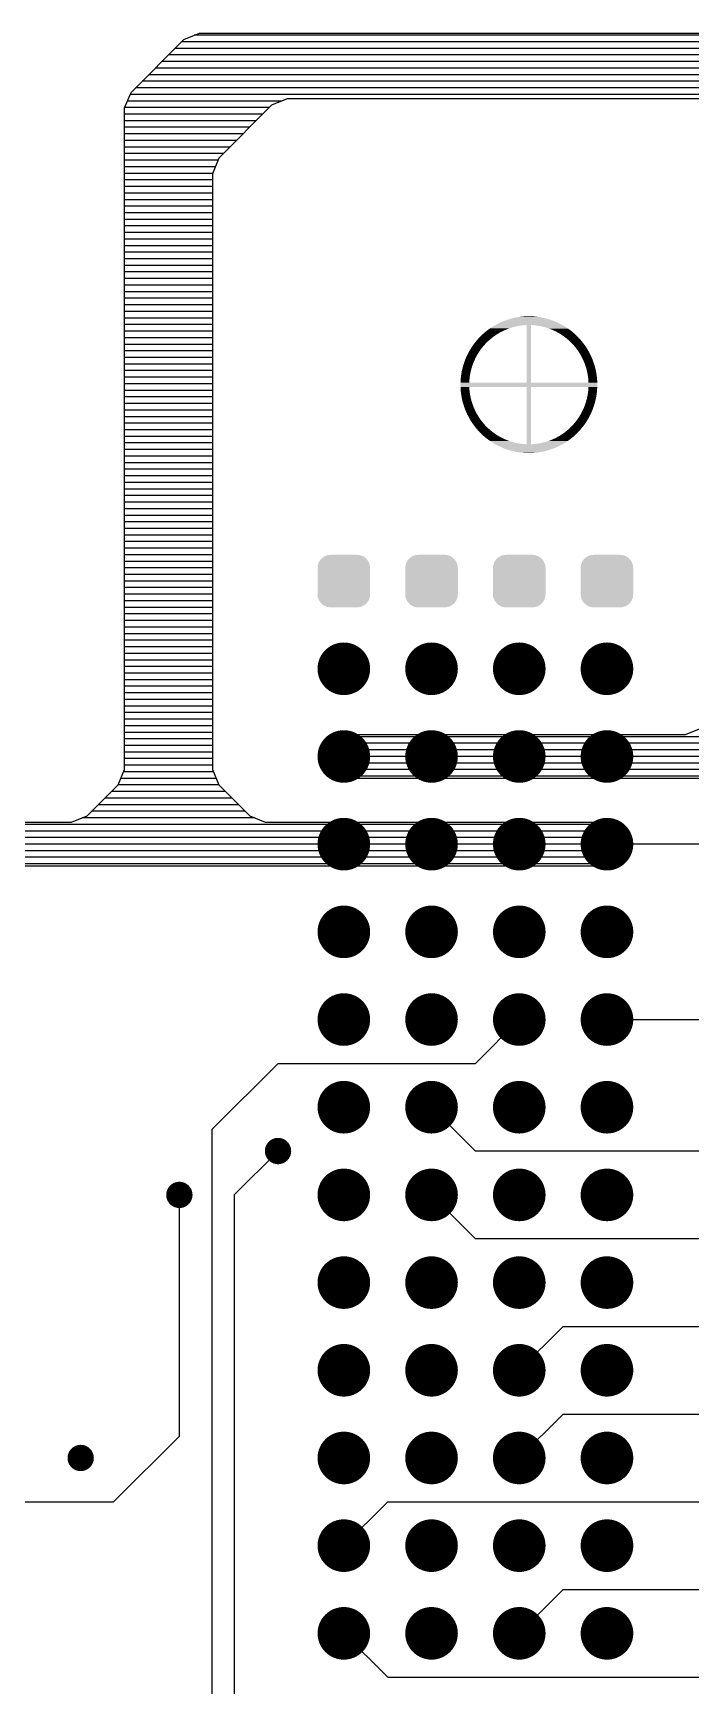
# Model space of a CAD drawing. Extents: x 295 to 953, y 10 to 290.
# Drawn here: x 701.18 to 720.23, y 167.87 to 215.75 of the extents above; entities that cross this region are included whole.
import ezdxf

# ---------------------------------------------------------------- set-up
doc = ezdxf.new("R2010")
doc.units = 0
doc.header["$LTSCALE"] = 5
doc.header["$MEASUREMENT"] = 0
doc.layers.get('0').update_dxf_attribs({"linetype": 'CONTINUOUS', "lineweight": 25})
doc.layers.add('DV-ABPB-A4_BOT', color=7, linetype='CONTINUOUS')

msp = doc.modelspace()

# ---------------------------------------------------------------- linework, layer by layer
at = {"color": 7}
for points, const_width in [([(710.557, 197.333, -1), (709.795, 197.333, -1)], 0.762), ([(713.097, 197.333, -1), (712.335, 197.333, -1)], 0.762), ([(715.637, 197.333, -1), (714.875, 197.333, -1)], 0.762), ([(718.177, 197.333, -1), (717.415, 197.333, -1)], 0.762), ([(710.557, 194.793, -1), (709.795, 194.793, -1)], 0.762), ([(713.097, 194.793, -1), (712.335, 194.793, -1)], 0.762), ([(715.637, 194.793, -1), (714.875, 194.793, -1)], 0.762), ([(718.177, 194.793, -1), (717.415, 194.793, -1)], 0.762), ([(710.557, 192.253, -1), (709.795, 192.253, -1)], 0.762), ([(713.097, 192.253, -1), (712.335, 192.253, -1)], 0.762), ([(715.637, 192.253, -1), (714.875, 192.253, -1)], 0.762), ([(718.177, 192.253, -1), (717.415, 192.253, -1)], 0.762), ([(710.557, 189.713, -1), (709.795, 189.713, -1)], 0.762), ([(713.097, 189.713, -1), (712.335, 189.713, -1)], 0.762), ([(715.637, 189.713, -1), (714.875, 189.713, -1)], 0.762), ([(718.177, 189.713, -1), (717.415, 189.713, -1)], 0.762), ([(710.557, 187.173, -1), (709.795, 187.173, -1)], 0.762), ([(713.097, 187.173, -1), (712.335, 187.173, -1)], 0.762), ([(715.637, 187.173, -1), (714.875, 187.173, -1)], 0.762), ([(718.177, 187.173, -1), (717.415, 187.173, -1)], 0.762), ([(710.557, 184.633, -1), (709.795, 184.633, -1)], 0.762), ([(713.097, 184.633, -1), (712.335, 184.633, -1)], 0.762), ([(715.637, 184.633, -1), (714.875, 184.633, -1)], 0.762), ([(718.177, 184.633, -1), (717.415, 184.633, -1)], 0.762), ([(708.461, 183.363, -1), (708.08, 183.363, -1)], 0.381), ([(705.604, 182.093, -1), (705.223, 182.093, -1)], 0.381), ([(710.557, 182.093, -1), (709.795, 182.093, -1)], 0.762), ([(713.097, 182.093, -1), (712.335, 182.093, -1)], 0.762), ([(715.637, 182.093, -1), (714.875, 182.093, -1)], 0.762), ([(718.177, 182.093, -1), (717.415, 182.093, -1)], 0.762), ([(710.557, 179.553, -1), (709.795, 179.553, -1)], 0.762), ([(713.097, 179.553, -1), (712.335, 179.553, -1)], 0.762), ([(715.637, 179.553, -1), (714.875, 179.553, -1)], 0.762), ([(718.177, 179.553, -1), (717.415, 179.553, -1)], 0.762), ([(710.557, 177.013, -1), (709.795, 177.013, -1)], 0.762), ([(713.097, 177.013, -1), (712.335, 177.013, -1)], 0.762), ([(715.637, 177.013, -1), (714.875, 177.013, -1)], 0.762), ([(718.177, 177.013, -1), (717.415, 177.013, -1)], 0.762), ([(702.746, 174.473, -1), (702.365, 174.473, -1)], 0.381), ([(710.557, 174.473, -1), (709.795, 174.473, -1)], 0.762), ([(713.097, 174.473, -1), (712.335, 174.473, -1)], 0.762), ([(715.637, 174.473, -1), (714.875, 174.473, -1)], 0.762), ([(718.177, 174.473, -1), (717.415, 174.473, -1)], 0.762), ([(710.557, 171.933, -1), (709.795, 171.933, -1)], 0.762), ([(713.097, 171.933, -1), (712.335, 171.933, -1)], 0.762), ([(715.637, 171.933, -1), (714.875, 171.933, -1)], 0.762), ([(718.177, 171.933, -1), (717.415, 171.933, -1)], 0.762), ([(710.557, 169.393, -1), (709.795, 169.393, -1)], 0.762), ([(713.097, 169.393, -1), (712.335, 169.393, -1)], 0.762), ([(715.637, 169.393, -1), (714.875, 169.393, -1)], 0.762), ([(718.177, 169.393, -1), (717.415, 169.393, -1)], 0.762)]:
    msp.add_lwpolyline(points, format="xyb", close=True, dxfattribs=dict(at, const_width=const_width))
for points in [[(716.504, 207.291), (716.453, 207.318), (714.566, 207.291), (714.617, 207.318)], [(716.453, 207.318), (716.448, 207.321), (714.617, 207.318), (714.622, 207.321)], [(716.448, 207.321), (716.396, 207.347), (714.622, 207.321), (714.673, 207.347)], [(716.396, 207.347), (716.391, 207.35), (714.673, 207.347), (714.679, 207.35)], [(716.391, 207.35), (716.339, 207.374), (714.679, 207.35), (714.731, 207.374)], [(716.339, 207.374), (716.333, 207.376), (714.731, 207.374), (714.737, 207.376)], [(716.333, 207.376), (716.28, 207.398), (714.737, 207.376), (714.789, 207.398)], [(716.28, 207.398), (716.275, 207.401), (714.789, 207.398), (714.795, 207.401)], [(716.275, 207.401), (716.221, 207.421), (714.795, 207.401), (714.849, 207.421)], [(716.221, 207.421), (716.216, 207.423), (714.849, 207.421), (714.855, 207.423)], [(716.216, 207.423), (716.161, 207.442), (714.855, 207.423), (714.908, 207.442)], [(716.161, 207.442), (716.156, 207.444), (714.908, 207.442), (714.914, 207.444)], [(716.156, 207.444), (716.101, 207.462), (714.914, 207.444), (714.969, 207.462)], [(716.101, 207.462), (716.095, 207.463), (714.969, 207.462), (714.975, 207.463)], [(716.095, 207.463), (716.04, 207.479), (714.975, 207.463), (715.03, 207.479)], [(716.04, 207.479), (716.034, 207.48), (715.03, 207.479), (715.036, 207.48)], [(716.034, 207.48), (715.978, 207.494), (715.036, 207.48), (715.092, 207.494)], [(715.978, 207.494), (715.973, 207.495), (715.092, 207.494), (715.098, 207.495)], [(715.973, 207.495), (715.916, 207.507), (715.098, 207.495), (715.154, 207.507)], [(715.916, 207.507), (715.91, 207.508), (715.154, 207.507), (715.16, 207.508)], [(715.91, 207.508), (715.853, 207.518), (715.16, 207.508), (715.216, 207.518)], [(715.853, 207.518), (715.848, 207.519), (715.216, 207.518), (715.223, 207.519)], [(715.848, 207.519), (715.791, 207.527), (715.223, 207.519), (715.279, 207.527)], [(715.791, 207.527), (715.785, 207.528), (715.279, 207.527), (715.286, 207.528)], [(715.785, 207.528), (715.727, 207.535), (715.286, 207.528), (715.342, 207.535)], [(715.727, 207.535), (715.722, 207.535), (715.342, 207.535), (715.349, 207.535)], [(715.722, 207.535), (715.664, 207.54), (715.349, 207.535), (715.405, 207.54)], [(715.664, 207.54), (715.659, 207.54), (715.405, 207.54), (715.413, 207.54)], [(715.659, 207.54), (715.6, 207.543), (715.413, 207.54), (715.469, 207.543)], [(715.6, 207.543), (715.595, 207.543), (715.469, 207.543), (715.48, 207.543)], [(715.595, 207.543), (715.532, 207.544), (715.48, 207.543), (715.532, 207.544)], [(714.364, 206.832), (714.379, 206.846), (714.014, 206.832), (714.026, 206.846)], [(714.379, 206.846), (714.408, 206.872), (714.026, 206.846), (714.048, 206.872)], [(714.408, 206.872), (714.435, 206.894), (714.048, 206.872), (714.067, 206.894)], [(714.435, 206.894), (714.454, 206.91), (714.067, 206.894), (714.082, 206.91)], [(714.454, 206.91), (714.493, 206.94), (714.082, 206.91), (714.111, 206.94)], [(714.493, 206.94), (714.5, 206.946), (714.111, 206.94), (714.117, 206.946)], [(714.5, 206.946), (714.549, 206.981), (714.117, 206.946), (714.151, 206.981)], [(714.549, 206.981), (714.555, 206.985), (714.151, 206.981), (714.156, 206.985)], [(714.555, 206.985), (714.598, 207.014), (714.156, 206.985), (714.186, 207.014)], [(714.598, 207.014), (714.622, 207.028), (714.186, 207.014), (714.202, 207.028)], [(714.622, 207.028), (714.648, 207.045), (714.202, 207.028), (714.221, 207.045)], [(714.648, 207.045), (714.692, 207.07), (714.221, 207.045), (714.249, 207.07)], [(714.692, 207.07), (714.699, 207.074), (714.249, 207.07), (714.254, 207.074)], [(714.699, 207.074), (714.752, 207.102), (714.254, 207.074), (714.288, 207.102)], [(714.752, 207.102), (714.769, 207.111), (714.288, 207.102), (714.298, 207.111)], [(714.769, 207.111), (714.805, 207.128), (714.298, 207.111), (714.321, 207.128)], [(714.805, 207.128), (714.853, 207.15), (714.321, 207.128), (714.349, 207.15)], [(714.853, 207.15), (714.859, 207.152), (714.349, 207.15), (714.352, 207.152)], [(714.859, 207.152), (714.914, 207.175), (714.352, 207.152), (714.383, 207.175)], [(714.914, 207.175), (714.947, 207.187), (714.383, 207.175), (714.4, 207.187)], [(714.947, 207.187), (714.97, 207.195), (714.4, 207.187), (714.412, 207.195)], [(714.97, 207.195), (715.026, 207.213), (714.412, 207.195), (714.439, 207.213)], [(715.026, 207.213), (715.057, 207.222), (714.439, 207.213), (714.453, 207.222)], [(715.057, 207.222), (715.083, 207.23), (714.453, 207.222), (714.465, 207.23)], [(715.083, 207.23), (715.14, 207.244), (714.465, 207.23), (714.488, 207.244)], [(715.14, 207.244), (715.194, 207.256), (714.488, 207.244), (714.506, 207.256)], [(715.194, 207.256), (715.198, 207.257), (714.506, 207.256), (714.508, 207.257)], [(715.198, 207.257), (715.256, 207.267), (714.508, 207.257), (714.526, 207.267)], [(715.256, 207.267), (715.315, 207.276), (714.526, 207.267), (714.54, 207.276)], [(715.315, 207.276), (715.374, 207.283), (714.54, 207.276), (714.552, 207.283)], [(715.374, 207.283), (715.433, 207.287), (714.552, 207.283), (714.559, 207.287)], [(715.433, 207.287), (715.455, 207.288), (714.559, 207.287), (714.561, 207.288)], [(715.455, 207.288), (715.472, 207.289), (714.561, 207.288), (714.562, 207.289)], [(716.508, 207.289), (716.504, 207.291), (714.562, 207.289), (714.566, 207.291)], [(715.599, 205.626), (715.599, 207.289), (715.472, 205.626), (715.472, 207.289)], [(716.513, 207.286), (716.508, 207.289), (715.658, 207.286), (715.599, 207.289)], [(716.522, 207.281), (716.513, 207.286), (715.717, 207.281), (715.658, 207.286)], [(716.534, 207.273), (716.522, 207.281), (715.775, 207.273), (715.717, 207.281)], [(716.55, 207.264), (716.534, 207.273), (715.834, 207.264), (715.775, 207.273)], [(716.559, 207.259), (716.55, 207.264), (715.859, 207.259), (715.834, 207.264)], [(716.569, 207.253), (716.559, 207.259), (715.892, 207.253), (715.859, 207.259)], [(716.59, 207.24), (716.569, 207.253), (715.95, 207.24), (715.892, 207.253)], [(716.612, 207.226), (716.59, 207.24), (716.002, 207.226), (715.95, 207.24)], [(716.614, 207.224), (716.612, 207.226), (716.007, 207.224), (716.002, 207.226)], [(716.64, 207.207), (716.614, 207.224), (716.064, 207.207), (716.007, 207.224)], [(716.665, 207.19), (716.64, 207.207), (716.114, 207.19), (716.064, 207.207)], [(716.668, 207.188), (716.665, 207.19), (716.12, 207.188), (716.114, 207.19)], [(716.697, 207.167), (716.668, 207.188), (716.175, 207.167), (716.12, 207.188)], [(716.717, 207.153), (716.697, 207.167), (716.208, 207.153), (716.175, 207.167)], [(716.728, 207.144), (716.717, 207.153), (716.23, 207.144), (716.208, 207.153)], [(716.761, 207.119), (716.728, 207.144), (716.284, 207.119), (716.23, 207.144)], [(716.767, 207.115), (716.761, 207.119), (716.293, 207.115), (716.284, 207.119)], [(716.793, 207.093), (716.767, 207.115), (716.337, 207.093), (716.293, 207.115)], [(716.816, 207.074), (716.793, 207.093), (716.371, 207.074), (716.337, 207.093)], [(716.827, 207.064), (716.816, 207.074), (716.389, 207.064), (716.371, 207.074)], [(716.862, 207.034), (716.827, 207.064), (716.44, 207.034), (716.389, 207.064)], [(716.864, 207.033), (716.862, 207.034), (716.442, 207.033), (716.44, 207.034)], [(716.896, 207.002), (716.864, 207.033), (716.49, 207.002), (716.442, 207.033)], [(716.91, 206.989), (716.896, 207.002), (716.509, 206.989), (716.49, 207.002)], [(716.931, 206.969), (716.91, 206.989), (716.538, 206.969), (716.509, 206.989)], [(716.955, 206.944), (716.931, 206.969), (716.571, 206.944), (716.538, 206.969)], [(716.965, 206.934), (716.955, 206.944), (716.586, 206.934), (716.571, 206.944)], [(716.999, 206.898), (716.965, 206.934), (716.63, 206.898), (716.586, 206.934)], [(717, 206.897), (716.999, 206.898), (716.632, 206.897), (716.63, 206.898)], [(717.034, 206.858), (717, 206.897), (716.678, 206.858), (716.632, 206.897)], [(717.041, 206.851), (717.034, 206.858), (716.686, 206.851), (716.678, 206.858)], [(717.067, 206.818), (717.041, 206.851), (716.721, 206.818), (716.686, 206.851)], [(713.979, 206.312), (714.005, 206.364), (713.701, 206.312), (713.723, 206.364)], [(714.005, 206.365), (714.034, 206.417), (713.723, 206.365), (713.747, 206.417)], [(714.005, 206.364), (714.005, 206.365), (713.723, 206.364), (713.723, 206.365)], [(714.034, 206.417), (714.037, 206.422), (713.747, 206.417), (713.75, 206.422)], [(714.037, 206.422), (714.064, 206.468), (713.75, 206.422), (713.773, 206.468)], [(714.064, 206.468), (714.071, 206.478), (713.773, 206.468), (713.778, 206.478)], [(714.071, 206.478), (714.096, 206.517), (713.778, 206.478), (713.799, 206.517)], [(714.096, 206.517), (714.107, 206.534), (713.799, 206.517), (713.808, 206.534)], [(714.107, 206.534), (714.129, 206.566), (713.808, 206.534), (713.827, 206.566)], [(714.129, 206.566), (714.146, 206.589), (713.827, 206.566), (713.84, 206.589)], [(714.146, 206.589), (714.164, 206.614), (713.84, 206.589), (713.856, 206.614)], [(714.164, 206.614), (714.187, 206.643), (713.856, 206.614), (713.874, 206.643)], [(714.187, 206.643), (714.201, 206.66), (713.874, 206.643), (713.886, 206.66)], [(714.201, 206.66), (714.231, 206.695), (713.886, 206.66), (713.909, 206.695)], [(714.231, 206.695), (714.24, 206.705), (713.909, 206.695), (713.917, 206.705)], [(714.24, 206.705), (714.278, 206.747), (713.917, 206.705), (713.947, 206.747)], [(714.278, 206.747), (714.28, 206.749), (713.947, 206.747), (713.948, 206.749)], [(714.28, 206.749), (714.321, 206.791), (713.948, 206.749), (713.981, 206.791)], [(714.321, 206.791), (714.327, 206.797), (713.981, 206.791), (713.985, 206.797)], [(714.327, 206.797), (714.364, 206.832), (713.985, 206.797), (714.014, 206.832)], [(717.081, 206.802), (717.067, 206.818), (716.738, 206.802), (716.721, 206.818)], [(717.1, 206.777), (717.081, 206.802), (716.764, 206.777), (716.738, 206.802)], [(717.12, 206.752), (717.1, 206.777), (716.788, 206.752), (716.764, 206.777)], [(717.133, 206.734), (717.12, 206.752), (716.805, 206.734), (716.788, 206.752)], [(717.157, 206.7), (717.133, 206.734), (716.835, 206.7), (716.805, 206.734)], [(717.164, 206.69), (717.157, 206.7), (716.844, 206.69), (716.835, 206.7)], [(717.193, 206.648), (717.164, 206.69), (716.879, 206.648), (716.844, 206.69)], [(717.195, 206.644), (717.193, 206.648), (716.882, 206.644), (716.879, 206.648)], [(717.225, 206.597), (717.195, 206.644), (716.918, 206.597), (716.882, 206.644)], [(717.227, 206.594), (717.225, 206.597), (716.92, 206.594), (716.918, 206.597)], [(717.253, 206.549), (717.227, 206.594), (716.953, 206.549), (716.92, 206.594)], [(717.259, 206.54), (717.253, 206.549), (716.959, 206.54), (716.953, 206.549)], [(717.28, 206.5), (717.259, 206.54), (716.986, 206.5), (716.959, 206.54)], [(717.289, 206.484), (717.28, 206.5), (716.996, 206.484), (716.986, 206.5)], [(717.306, 206.45), (717.289, 206.484), (717.017, 206.45), (716.996, 206.484)], [(717.318, 206.427), (717.306, 206.45), (717.03, 206.427), (717.017, 206.45)], [(717.331, 206.399), (717.318, 206.427), (717.047, 206.399), (717.03, 206.427)], [(717.345, 206.37), (717.331, 206.399), (717.062, 206.37), (717.047, 206.399)], [(717.355, 206.346), (717.345, 206.37), (717.074, 206.346), (717.062, 206.37)], [(713.837, 205.879), (713.845, 205.92), (713.579, 205.879), (713.587, 205.92)], [(713.845, 205.92), (713.85, 205.941), (713.587, 205.92), (713.59, 205.941)], [(713.85, 205.941), (713.858, 205.978), (713.59, 205.941), (713.598, 205.978)], [(713.858, 205.978), (713.865, 206.003), (713.598, 205.978), (713.603, 206.003)], [(713.865, 206.003), (713.874, 206.035), (713.603, 206.003), (713.611, 206.035)], [(713.874, 206.035), (713.883, 206.065), (713.611, 206.035), (713.619, 206.065)], [(713.883, 206.065), (713.891, 206.092), (713.619, 206.065), (713.626, 206.092)], [(713.891, 206.092), (713.902, 206.126), (713.626, 206.092), (713.636, 206.126)], [(713.902, 206.126), (713.91, 206.148), (713.636, 206.126), (713.642, 206.148)], [(713.91, 206.148), (713.925, 206.187), (713.642, 206.148), (713.655, 206.187)], [(713.925, 206.187), (713.931, 206.203), (713.655, 206.187), (713.66, 206.203)], [(713.931, 206.203), (713.949, 206.247), (713.66, 206.203), (713.676, 206.247)], [(713.949, 206.247), (713.954, 206.258), (713.676, 206.247), (713.68, 206.258)], [(713.954, 206.258), (713.976, 206.306), (713.68, 206.258), (713.698, 206.306)], [(713.976, 206.306), (713.979, 206.312), (713.698, 206.306), (713.701, 206.312)], [(717.369, 206.311), (717.355, 206.346), (717.091, 206.311), (717.074, 206.346)], [(717.377, 206.293), (717.369, 206.311), (717.1, 206.293), (717.091, 206.311)], [(717.392, 206.252), (717.377, 206.293), (717.119, 206.252), (717.1, 206.293)], [(717.397, 206.239), (717.392, 206.252), (717.124, 206.239), (717.119, 206.252)], [(717.414, 206.192), (717.397, 206.239), (717.143, 206.192), (717.124, 206.239)], [(717.416, 206.184), (717.414, 206.192), (717.147, 206.184), (717.143, 206.192)], [(717.433, 206.132), (717.416, 206.184), (717.166, 206.132), (717.147, 206.184)], [(717.434, 206.128), (717.433, 206.132), (717.167, 206.128), (717.166, 206.132)], [(717.45, 206.072), (717.434, 206.128), (717.185, 206.072), (717.167, 206.128)], [(717.45, 206.071), (717.45, 206.072), (717.186, 206.071), (717.185, 206.072)], [(717.464, 206.015), (717.45, 206.071), (717.202, 206.015), (717.186, 206.071)], [(717.465, 206.009), (717.464, 206.015), (717.203, 206.009), (717.202, 206.015)], [(717.476, 205.958), (717.465, 206.009), (717.217, 205.958), (717.203, 206.009)], [(717.479, 205.947), (717.476, 205.958), (717.219, 205.947), (717.217, 205.958)], [(717.487, 205.9), (717.479, 205.947), (717.229, 205.9), (717.219, 205.947)], [(717.49, 205.885), (717.487, 205.9), (717.232, 205.885), (717.229, 205.9)], [(717.496, 205.842), (717.49, 205.885), (717.24, 205.842), (717.232, 205.885)], [(717.516, 205.563), (717.515, 205.626), (713.554, 205.563), (713.555, 205.626)], [(717.515, 205.499), (717.516, 205.563), (713.555, 205.499), (713.554, 205.563)], [(713.809, 205.626), (713.812, 205.686), (713.555, 205.626), (713.558, 205.686)], [(713.809, 205.493), (713.809, 205.499), (713.555, 205.493), (713.555, 205.499)], [(713.811, 205.461), (713.809, 205.493), (713.557, 205.461), (713.555, 205.493)], [(713.813, 205.43), (713.811, 205.461), (713.558, 205.43), (713.557, 205.461)], [(713.813, 205.69), (713.817, 205.745), (713.558, 205.69), (713.562, 205.745)], [(713.812, 205.686), (713.813, 205.69), (713.558, 205.686), (713.558, 205.69)], [(713.815, 205.402), (713.813, 205.43), (713.561, 205.402), (713.558, 205.43)], [(713.819, 205.367), (713.815, 205.402), (713.564, 205.367), (713.561, 205.402)], [(713.817, 205.745), (713.818, 205.753), (713.562, 205.745), (713.563, 205.753)], [(713.818, 205.753), (713.825, 205.803), (713.563, 205.753), (713.569, 205.803)], [(713.825, 205.803), (713.827, 205.816), (713.569, 205.803), (713.57, 205.816)], [(713.827, 205.816), (713.834, 205.862), (713.57, 205.816), (713.577, 205.862)], [(713.834, 205.862), (713.837, 205.879), (713.577, 205.862), (713.579, 205.879)], [(715.599, 203.837), (715.599, 205.499), (715.472, 203.837), (715.472, 205.499)], [(717.499, 205.822), (717.496, 205.842), (717.242, 205.822), (717.24, 205.842)], [(717.504, 205.783), (717.499, 205.822), (717.248, 205.783), (717.242, 205.822)], [(717.507, 205.759), (717.504, 205.783), (717.251, 205.759), (717.248, 205.783)], [(717.509, 205.724), (717.507, 205.759), (717.255, 205.724), (717.251, 205.759)], [(717.508, 205.381), (717.512, 205.436), (717.253, 205.381), (717.258, 205.436)], [(717.512, 205.696), (717.509, 205.724), (717.257, 205.696), (717.255, 205.724)], [(717.513, 205.665), (717.512, 205.696), (717.259, 205.665), (717.257, 205.696)], [(717.512, 205.44), (717.515, 205.499), (717.258, 205.44), (717.261, 205.499)], [(717.512, 205.436), (717.512, 205.44), (717.258, 205.436), (717.258, 205.44)], [(717.515, 205.632), (717.513, 205.665), (717.261, 205.632), (717.259, 205.665)], [(717.515, 205.626), (717.515, 205.632), (717.261, 205.626), (717.261, 205.632)], [(713.822, 205.343), (713.819, 205.367), (713.566, 205.343), (713.564, 205.367)], [(713.828, 205.304), (713.822, 205.343), (713.571, 205.304), (713.566, 205.343)], [(713.83, 205.284), (713.828, 205.304), (713.574, 205.284), (713.571, 205.304)], [(713.838, 205.241), (713.83, 205.284), (713.58, 205.241), (713.574, 205.284)], [(713.841, 205.226), (713.838, 205.241), (713.583, 205.226), (713.58, 205.241)], [(713.851, 205.179), (713.841, 205.226), (713.591, 205.179), (713.583, 205.226)], [(713.854, 205.168), (713.851, 205.179), (713.594, 205.168), (713.591, 205.179)], [(713.867, 205.117), (713.854, 205.168), (713.605, 205.117), (713.594, 205.168)], [(713.868, 205.111), (713.867, 205.117), (713.606, 205.111), (713.605, 205.117)], [(713.884, 205.055), (713.868, 205.111), (713.62, 205.055), (713.606, 205.111)], [(713.885, 205.054), (713.884, 205.055), (713.62, 205.054), (713.62, 205.055)], [(713.903, 204.997), (713.885, 205.054), (713.636, 204.997), (713.62, 205.054)], [(713.904, 204.994), (713.903, 204.997), (713.637, 204.994), (713.636, 204.997)], [(713.923, 204.942), (713.904, 204.994), (713.654, 204.942), (713.637, 204.994)], [(713.927, 204.933), (713.923, 204.942), (713.656, 204.933), (713.654, 204.942)], [(713.946, 204.887), (713.927, 204.933), (713.673, 204.887), (713.656, 204.933)], [(717.395, 204.879), (717.41, 204.923), (717.121, 204.879), (717.139, 204.923)], [(717.41, 204.923), (717.415, 204.939), (717.139, 204.923), (717.145, 204.939)], [(717.415, 204.939), (717.428, 204.978), (717.145, 204.939), (717.16, 204.978)], [(717.428, 204.978), (717.435, 205), (717.16, 204.978), (717.168, 205)], [(717.435, 205), (717.444, 205.034), (717.168, 205), (717.179, 205.034)], [(717.444, 205.034), (717.452, 205.061), (717.179, 205.034), (717.187, 205.061)], [(717.452, 205.061), (717.459, 205.091), (717.187, 205.061), (717.196, 205.091)], [(717.459, 205.091), (717.467, 205.122), (717.196, 205.091), (717.205, 205.122)], [(717.467, 205.122), (717.472, 205.148), (717.205, 205.122), (717.212, 205.148)], [(717.472, 205.148), (717.48, 205.185), (717.212, 205.148), (717.22, 205.185)], [(717.48, 205.185), (717.484, 205.206), (717.22, 205.185), (717.225, 205.206)], [(717.484, 205.206), (717.491, 205.247), (717.225, 205.206), (717.233, 205.247)], [(717.491, 205.247), (717.493, 205.264), (717.233, 205.247), (717.236, 205.264)], [(717.493, 205.264), (717.5, 205.31), (717.236, 205.264), (717.243, 205.31)], [(717.5, 205.31), (717.501, 205.322), (717.243, 205.31), (717.245, 205.322)], [(717.501, 205.322), (717.507, 205.373), (717.245, 205.322), (717.252, 205.373)], [(717.507, 205.373), (717.508, 205.381), (717.252, 205.373), (717.253, 205.381)], [(713.952, 204.874), (713.946, 204.887), (713.678, 204.874), (713.673, 204.887)], [(713.97, 204.833), (713.952, 204.874), (713.693, 204.833), (713.678, 204.874)], [(713.979, 204.815), (713.97, 204.833), (713.701, 204.815), (713.693, 204.833)], [(713.996, 204.78), (713.979, 204.815), (713.716, 204.78), (713.701, 204.815)], [(714.008, 204.756), (713.996, 204.78), (713.726, 204.756), (713.716, 204.78)], [(714.023, 204.727), (714.008, 204.756), (713.739, 204.727), (713.726, 204.756)], [(714.04, 204.699), (714.023, 204.727), (713.752, 204.699), (713.739, 204.727)], [(714.053, 204.676), (714.04, 204.699), (713.764, 204.676), (713.752, 204.699)], [(714.074, 204.642), (714.053, 204.676), (713.781, 204.642), (713.764, 204.676)], [(714.084, 204.626), (714.074, 204.642), (713.79, 204.626), (713.781, 204.642)], [(714.111, 204.586), (714.084, 204.626), (713.811, 204.586), (713.79, 204.626)], [(714.117, 204.576), (714.111, 204.586), (713.817, 204.576), (713.811, 204.586)], [(714.15, 204.532), (714.117, 204.576), (713.843, 204.532), (713.817, 204.576)], [(714.152, 204.528), (714.15, 204.532), (713.845, 204.528), (713.843, 204.532)], [(714.188, 204.482), (714.152, 204.528), (713.875, 204.482), (713.845, 204.528)], [(714.191, 204.478), (714.188, 204.482), (713.877, 204.478), (713.875, 204.482)], [(714.226, 204.436), (714.191, 204.478), (713.906, 204.436), (713.877, 204.478)], [(717.161, 204.43), (717.184, 204.466), (716.839, 204.43), (716.869, 204.466)], [(717.184, 204.466), (717.196, 204.483), (716.869, 204.466), (716.883, 204.483)], [(717.196, 204.483), (717.214, 204.512), (716.883, 204.483), (716.906, 204.512)], [(717.214, 204.512), (717.23, 204.537), (716.906, 204.512), (716.924, 204.537)], [(717.23, 204.537), (717.243, 204.56), (716.924, 204.537), (716.941, 204.56)], [(717.243, 204.56), (717.262, 204.592), (716.941, 204.56), (716.963, 204.592)], [(717.262, 204.592), (717.271, 204.608), (716.963, 204.592), (716.974, 204.608)], [(717.271, 204.608), (717.292, 204.647), (716.974, 204.608), (716.999, 204.647)], [(717.292, 204.647), (717.297, 204.658), (716.999, 204.647), (717.006, 204.658)], [(717.297, 204.658), (717.32, 204.704), (717.006, 204.658), (717.033, 204.704)], [(717.32, 204.704), (717.323, 204.709), (717.033, 204.704), (717.037, 204.709)], [(717.323, 204.709), (717.347, 204.761), (717.037, 204.709), (717.065, 204.761)], [(717.347, 204.762), (717.369, 204.814), (717.065, 204.762), (717.092, 204.814)], [(717.347, 204.761), (717.347, 204.762), (717.065, 204.761), (717.065, 204.762)], [(717.369, 204.814), (717.372, 204.82), (717.092, 204.814), (717.094, 204.82)], [(717.372, 204.82), (717.39, 204.868), (717.094, 204.82), (717.116, 204.868)], [(717.39, 204.868), (717.395, 204.879), (717.116, 204.868), (717.121, 204.879)], [(714.236, 204.425), (714.226, 204.436), (713.913, 204.425), (713.906, 204.436)], [(714.266, 204.392), (714.236, 204.425), (713.937, 204.392), (713.913, 204.425)], [(714.282, 204.374), (714.266, 204.392), (713.95, 204.374), (713.937, 204.392)], [(714.306, 204.349), (714.282, 204.374), (713.97, 204.349), (713.95, 204.374)], [(714.332, 204.324), (714.306, 204.349), (713.989, 204.324), (713.97, 204.349)], [(714.349, 204.307), (714.332, 204.324), (714.003, 204.307), (713.989, 204.324)], [(714.384, 204.275), (714.349, 204.307), (714.029, 204.275), (714.003, 204.307)], [(714.393, 204.268), (714.384, 204.275), (714.036, 204.268), (714.029, 204.275)], [(714.438, 204.229), (714.393, 204.268), (714.07, 204.229), (714.036, 204.268)], [(714.44, 204.228), (714.438, 204.229), (714.072, 204.228), (714.07, 204.229)], [(714.484, 204.192), (714.44, 204.228), (714.105, 204.192), (714.072, 204.228)], [(714.499, 204.181), (714.484, 204.192), (714.115, 204.181), (714.105, 204.192)], [(714.532, 204.157), (714.499, 204.181), (714.139, 204.157), (714.115, 204.181)], [(714.561, 204.137), (714.532, 204.157), (714.16, 204.137), (714.139, 204.157)], [(714.58, 204.123), (714.561, 204.137), (714.174, 204.123), (714.16, 204.137)], [(714.628, 204.093), (714.58, 204.123), (714.206, 204.093), (714.174, 204.123)], [(714.63, 204.092), (714.628, 204.093), (714.208, 204.092), (714.206, 204.093)], [(714.681, 204.061), (714.63, 204.092), (714.243, 204.061), (714.208, 204.092)], [(714.7, 204.051), (714.681, 204.061), (714.254, 204.051), (714.243, 204.061)], [(714.733, 204.033), (714.7, 204.051), (714.277, 204.033), (714.254, 204.051)], [(714.777, 204.011), (714.733, 204.033), (714.303, 204.011), (714.277, 204.033)], [(714.786, 204.006), (714.777, 204.011), (714.309, 204.006), (714.303, 204.011)], [(714.84, 203.982), (714.786, 204.006), (714.342, 203.982), (714.309, 204.006)], [(714.862, 203.973), (714.84, 203.982), (714.353, 203.973), (714.342, 203.982)], [(714.895, 203.959), (714.862, 203.973), (714.373, 203.959), (714.353, 203.973)], [(716.687, 203.951), (716.718, 203.973), (716.156, 203.951), (716.211, 203.973)], [(716.718, 203.973), (716.721, 203.976), (716.211, 203.973), (716.217, 203.976)], [(716.721, 203.976), (716.749, 203.998), (716.217, 203.976), (716.265, 203.998)], [(716.749, 203.998), (716.772, 204.015), (716.265, 203.998), (716.301, 204.015)], [(716.772, 204.015), (716.782, 204.024), (716.301, 204.015), (716.318, 204.024)], [(716.782, 204.024), (716.816, 204.051), (716.318, 204.024), (716.371, 204.051)], [(716.816, 204.051), (716.821, 204.055), (716.371, 204.051), (716.378, 204.055)], [(716.821, 204.055), (716.849, 204.081), (716.378, 204.055), (716.422, 204.081)], [(716.849, 204.081), (716.868, 204.097), (716.422, 204.081), (716.449, 204.097)], [(716.868, 204.097), (716.884, 204.112), (716.449, 204.097), (716.472, 204.112)], [(716.884, 204.112), (716.914, 204.141), (716.472, 204.112), (716.515, 204.141)], [(716.914, 204.141), (716.919, 204.145), (716.515, 204.141), (716.522, 204.145)], [(716.919, 204.145), (716.953, 204.18), (716.522, 204.145), (716.57, 204.18)], [(716.953, 204.18), (716.959, 204.186), (716.57, 204.18), (716.577, 204.186)], [(716.959, 204.186), (716.988, 204.216), (716.577, 204.186), (716.616, 204.216)], [(716.988, 204.216), (717.003, 204.232), (716.616, 204.216), (716.636, 204.232)], [(717.003, 204.232), (717.022, 204.254), (716.636, 204.232), (716.662, 204.254)], [(717.022, 204.254), (717.044, 204.28), (716.662, 204.254), (716.691, 204.28)], [(717.044, 204.28), (717.056, 204.293), (716.691, 204.28), (716.706, 204.293)], [(717.056, 204.293), (717.085, 204.329), (716.706, 204.293), (716.743, 204.329)], [(717.085, 204.329), (717.089, 204.334), (716.743, 204.329), (716.749, 204.334)], [(717.089, 204.334), (717.122, 204.377), (716.749, 204.334), (716.79, 204.377)], [(717.122, 204.377), (717.124, 204.379), (716.79, 204.377), (716.792, 204.379)], [(717.124, 204.379), (717.153, 204.42), (716.792, 204.379), (716.83, 204.42)], [(717.153, 204.42), (717.161, 204.43), (716.83, 204.42), (716.839, 204.43)], [(714.95, 203.938), (714.895, 203.959), (714.402, 203.938), (714.373, 203.959)], [(714.957, 203.936), (714.95, 203.938), (714.405, 203.936), (714.402, 203.938)], [(715.006, 203.919), (714.957, 203.936), (714.43, 203.919), (714.405, 203.936)], [(715.063, 203.901), (715.006, 203.919), (714.456, 203.901), (714.43, 203.919)], [(715.068, 203.9), (715.063, 203.901), (714.458, 203.9), (714.456, 203.901)], [(715.12, 203.886), (715.068, 203.9), (714.48, 203.886), (714.458, 203.9)], [(715.178, 203.873), (715.12, 203.886), (714.501, 203.873), (714.48, 203.886)], [(715.211, 203.867), (715.178, 203.873), (714.511, 203.867), (714.501, 203.873)], [(715.236, 203.862), (715.211, 203.867), (714.52, 203.862), (714.511, 203.867)], [(715.295, 203.853), (715.236, 203.862), (714.536, 203.853), (714.52, 203.862)], [(715.353, 203.845), (715.295, 203.853), (714.548, 203.845), (714.536, 203.853)], [(715.412, 203.84), (715.353, 203.845), (714.557, 203.84), (714.548, 203.845)], [(715.472, 203.837), (715.412, 203.84), (714.563, 203.837), (714.557, 203.84)], [(716.504, 203.835), (716.508, 203.837), (714.566, 203.835), (714.563, 203.837)], [(716.453, 203.807), (716.504, 203.835), (714.617, 203.807), (714.566, 203.835)], [(716.448, 203.805), (716.453, 203.807), (714.622, 203.805), (714.617, 203.807)], [(716.397, 203.779), (716.448, 203.805), (714.674, 203.779), (714.622, 203.805)], [(716.391, 203.776), (716.397, 203.779), (714.679, 203.776), (714.674, 203.779)], [(716.339, 203.752), (716.391, 203.776), (714.731, 203.752), (714.679, 203.776)], [(716.333, 203.75), (716.339, 203.752), (714.737, 203.75), (714.731, 203.752)], [(716.281, 203.727), (716.333, 203.75), (714.79, 203.727), (714.737, 203.75)], [(716.275, 203.725), (716.281, 203.727), (714.795, 203.725), (714.79, 203.727)], [(716.221, 203.704), (716.275, 203.725), (714.849, 203.704), (714.795, 203.725)], [(716.216, 203.702), (716.221, 203.704), (714.854, 203.702), (714.849, 203.704)], [(716.162, 203.683), (716.216, 203.702), (714.909, 203.683), (714.854, 203.702)], [(716.156, 203.681), (716.162, 203.683), (714.914, 203.681), (714.909, 203.683)], [(716.101, 203.664), (716.156, 203.681), (714.969, 203.664), (714.914, 203.681)], [(716.095, 203.663), (716.101, 203.664), (714.975, 203.663), (714.969, 203.664)], [(716.04, 203.647), (716.095, 203.663), (715.03, 203.647), (714.975, 203.663)], [(716.034, 203.646), (716.04, 203.647), (715.036, 203.646), (715.03, 203.647)], [(715.978, 203.632), (716.034, 203.646), (715.092, 203.632), (715.036, 203.646)], [(715.972, 203.631), (715.978, 203.632), (715.098, 203.631), (715.092, 203.632)], [(715.916, 203.619), (715.972, 203.631), (715.154, 203.619), (715.098, 203.631)], [(715.91, 203.618), (715.916, 203.619), (715.16, 203.618), (715.154, 203.619)], [(715.854, 203.608), (715.91, 203.618), (715.217, 203.608), (715.16, 203.618)], [(715.847, 203.607), (715.854, 203.608), (715.222, 203.607), (715.217, 203.608)], [(715.791, 203.598), (715.847, 203.607), (715.28, 203.598), (715.222, 203.607)], [(715.784, 203.598), (715.791, 203.598), (715.285, 203.598), (715.28, 203.598)], [(715.728, 203.591), (715.784, 203.598), (715.343, 203.591), (715.285, 203.598)], [(715.721, 203.591), (715.728, 203.591), (715.348, 203.591), (715.343, 203.591)], [(715.665, 203.586), (715.721, 203.591), (715.406, 203.586), (715.348, 203.591)], [(715.657, 203.586), (715.665, 203.586), (715.411, 203.586), (715.406, 203.586)], [(715.601, 203.583), (715.657, 203.586), (715.47, 203.583), (715.411, 203.586)], [(715.59, 203.583), (715.601, 203.583), (715.475, 203.583), (715.47, 203.583)], [(715.538, 203.582), (715.59, 203.583), (715.538, 203.582), (715.475, 203.583)], [(716.508, 203.837), (716.509, 203.838), (715.599, 203.837), (715.615, 203.838)], [(716.509, 203.838), (716.511, 203.839), (715.615, 203.838), (715.637, 203.839)], [(716.511, 203.839), (716.519, 203.843), (715.637, 203.839), (715.696, 203.843)], [(716.519, 203.843), (716.53, 203.85), (715.696, 203.843), (715.755, 203.85)], [(716.53, 203.85), (716.544, 203.858), (715.755, 203.85), (715.814, 203.858)], [(716.544, 203.858), (716.562, 203.869), (715.814, 203.858), (715.872, 203.869)], [(716.562, 203.869), (716.564, 203.87), (715.872, 203.869), (715.876, 203.87)], [(716.564, 203.87), (716.582, 203.881), (715.876, 203.87), (715.93, 203.881)], [(716.582, 203.881), (716.605, 203.896), (715.93, 203.881), (715.987, 203.896)], [(716.605, 203.896), (716.617, 203.904), (715.987, 203.896), (716.013, 203.904)], [(716.617, 203.904), (716.631, 203.912), (716.013, 203.904), (716.044, 203.912)], [(716.631, 203.912), (716.658, 203.931), (716.044, 203.912), (716.1, 203.931)], [(716.658, 203.931), (716.67, 203.939), (716.1, 203.931), (716.123, 203.939)], [(716.67, 203.939), (716.687, 203.951), (716.123, 203.939), (716.156, 203.951)], [(710.706, 200.603), (710.644, 200.625), (709.641, 200.603), (709.713, 200.625)], [(710.644, 200.625), (710.612, 200.629), (709.713, 200.625), (709.725, 200.629)], [(710.612, 200.629), (710.557, 200.635), (709.725, 200.629), (709.795, 200.635)], [(713.246, 200.603), (713.184, 200.625), (712.181, 200.603), (712.253, 200.625)], [(713.184, 200.625), (713.152, 200.629), (712.253, 200.625), (712.265, 200.629)], [(713.152, 200.629), (713.097, 200.635), (712.265, 200.629), (712.335, 200.635)], [(715.786, 200.603), (715.724, 200.625), (714.721, 200.603), (714.793, 200.625)], [(715.724, 200.625), (715.692, 200.629), (714.793, 200.625), (714.805, 200.629)], [(715.692, 200.629), (715.637, 200.635), (714.805, 200.629), (714.875, 200.635)], [(718.326, 200.603), (718.264, 200.625), (717.261, 200.603), (717.333, 200.625)], [(718.264, 200.625), (718.232, 200.629), (717.333, 200.625), (717.345, 200.629)], [(718.232, 200.629), (718.177, 200.635), (717.345, 200.629), (717.415, 200.635)], [(710.938, 200.254), (710.931, 200.324), (709.414, 200.254), (709.422, 200.324)], [(710.938, 199.492), (710.938, 200.254), (709.414, 199.492), (709.414, 200.254)], [(710.931, 200.324), (710.926, 200.342), (709.422, 200.324), (709.424, 200.342)], [(710.926, 200.342), (710.905, 200.408), (709.424, 200.342), (709.448, 200.408)], [(710.905, 200.408), (710.896, 200.424), (709.448, 200.408), (709.454, 200.424)], [(710.896, 200.424), (710.861, 200.484), (709.454, 200.424), (709.492, 200.484)], [(710.861, 200.484), (710.847, 200.498), (709.492, 200.484), (709.502, 200.498)], [(710.847, 200.498), (710.8, 200.547), (709.502, 200.498), (709.554, 200.547)], [(710.8, 200.547), (710.783, 200.558), (709.554, 200.547), (709.565, 200.558)], [(710.783, 200.558), (710.727, 200.595), (709.565, 200.558), (709.628, 200.595)], [(710.727, 200.595), (710.706, 200.603), (709.628, 200.595), (709.641, 200.603)], [(713.478, 200.254), (713.471, 200.324), (711.954, 200.254), (711.962, 200.324)], [(713.478, 199.492), (713.478, 200.254), (711.954, 199.492), (711.954, 200.254)], [(713.471, 200.324), (713.466, 200.342), (711.962, 200.324), (711.964, 200.342)], [(713.466, 200.342), (713.445, 200.408), (711.964, 200.342), (711.988, 200.408)], [(713.445, 200.408), (713.436, 200.424), (711.988, 200.408), (711.994, 200.424)], [(713.436, 200.424), (713.401, 200.484), (711.994, 200.424), (712.032, 200.484)], [(713.401, 200.484), (713.387, 200.498), (712.032, 200.484), (712.042, 200.498)], [(713.387, 200.498), (713.34, 200.547), (712.042, 200.498), (712.094, 200.547)], [(713.34, 200.547), (713.323, 200.558), (712.094, 200.547), (712.105, 200.558)], [(713.323, 200.558), (713.267, 200.595), (712.105, 200.558), (712.168, 200.595)], [(713.267, 200.595), (713.246, 200.603), (712.168, 200.595), (712.181, 200.603)], [(716.018, 200.254), (716.011, 200.324), (714.494, 200.254), (714.502, 200.324)], [(716.018, 199.492), (716.018, 200.254), (714.494, 199.492), (714.494, 200.254)], [(716.011, 200.324), (716.006, 200.342), (714.502, 200.324), (714.504, 200.342)], [(716.006, 200.342), (715.985, 200.408), (714.504, 200.342), (714.528, 200.408)], [(715.985, 200.408), (715.976, 200.424), (714.528, 200.408), (714.534, 200.424)], [(715.976, 200.424), (715.941, 200.484), (714.534, 200.424), (714.572, 200.484)], [(715.941, 200.484), (715.927, 200.498), (714.572, 200.484), (714.582, 200.498)], [(715.927, 200.498), (715.88, 200.547), (714.582, 200.498), (714.634, 200.547)], [(715.88, 200.547), (715.863, 200.558), (714.634, 200.547), (714.645, 200.558)], [(715.863, 200.558), (715.807, 200.595), (714.645, 200.558), (714.708, 200.595)], [(715.807, 200.595), (715.786, 200.603), (714.708, 200.595), (714.721, 200.603)], [(718.558, 200.254), (718.551, 200.324), (717.034, 200.254), (717.042, 200.324)], [(718.558, 199.492), (718.558, 200.254), (717.034, 199.492), (717.034, 200.254)], [(718.551, 200.324), (718.546, 200.342), (717.042, 200.324), (717.044, 200.342)], [(718.546, 200.342), (718.525, 200.408), (717.044, 200.342), (717.068, 200.408)], [(718.525, 200.408), (718.516, 200.424), (717.068, 200.408), (717.074, 200.424)], [(718.516, 200.424), (718.481, 200.484), (717.074, 200.424), (717.112, 200.484)], [(718.481, 200.484), (718.467, 200.498), (717.112, 200.484), (717.122, 200.498)], [(718.467, 200.498), (718.42, 200.547), (717.122, 200.498), (717.174, 200.547)], [(718.42, 200.547), (718.403, 200.558), (717.174, 200.547), (717.185, 200.558)], [(718.403, 200.558), (718.347, 200.595), (717.185, 200.558), (717.248, 200.595)], [(718.347, 200.595), (718.326, 200.603), (717.248, 200.595), (717.261, 200.603)], [(710.93, 199.422), (710.938, 199.492), (709.42, 199.422), (709.414, 199.492)], [(710.928, 199.405), (710.93, 199.422), (709.425, 199.405), (709.42, 199.422)], [(710.903, 199.339), (710.928, 199.405), (709.446, 199.339), (709.425, 199.405)], [(710.898, 199.322), (710.903, 199.339), (709.456, 199.322), (709.446, 199.339)], [(710.859, 199.263), (710.898, 199.322), (709.491, 199.263), (709.456, 199.322)], [(710.85, 199.249), (710.859, 199.263), (709.504, 199.249), (709.491, 199.263)], [(710.798, 199.199), (710.85, 199.249), (709.551, 199.199), (709.504, 199.249)], [(710.786, 199.188), (710.798, 199.199), (709.568, 199.188), (709.551, 199.199)], [(710.723, 199.151), (710.786, 199.188), (709.625, 199.151), (709.568, 199.188)], [(713.47, 199.422), (713.478, 199.492), (711.96, 199.422), (711.954, 199.492)], [(713.468, 199.405), (713.47, 199.422), (711.965, 199.405), (711.96, 199.422)], [(713.443, 199.339), (713.468, 199.405), (711.986, 199.339), (711.965, 199.405)], [(713.438, 199.322), (713.443, 199.339), (711.996, 199.322), (711.986, 199.339)], [(713.399, 199.263), (713.438, 199.322), (712.031, 199.263), (711.996, 199.322)], [(713.39, 199.249), (713.399, 199.263), (712.044, 199.249), (712.031, 199.263)], [(713.338, 199.199), (713.39, 199.249), (712.091, 199.199), (712.044, 199.249)], [(713.326, 199.188), (713.338, 199.199), (712.108, 199.188), (712.091, 199.199)], [(713.263, 199.151), (713.326, 199.188), (712.165, 199.151), (712.108, 199.188)], [(716.01, 199.422), (716.018, 199.492), (714.5, 199.422), (714.494, 199.492)], [(716.008, 199.405), (716.01, 199.422), (714.505, 199.405), (714.5, 199.422)], [(715.983, 199.339), (716.008, 199.405), (714.526, 199.339), (714.505, 199.405)], [(715.978, 199.322), (715.983, 199.339), (714.536, 199.322), (714.526, 199.339)], [(715.939, 199.263), (715.978, 199.322), (714.571, 199.263), (714.536, 199.322)], [(715.93, 199.249), (715.939, 199.263), (714.584, 199.249), (714.571, 199.263)], [(715.878, 199.199), (715.93, 199.249), (714.631, 199.199), (714.584, 199.249)], [(715.866, 199.188), (715.878, 199.199), (714.648, 199.188), (714.631, 199.199)], [(715.803, 199.151), (715.866, 199.188), (714.705, 199.151), (714.648, 199.188)], [(718.55, 199.422), (718.558, 199.492), (717.04, 199.422), (717.034, 199.492)], [(718.548, 199.405), (718.55, 199.422), (717.045, 199.405), (717.04, 199.422)], [(718.523, 199.339), (718.548, 199.405), (717.066, 199.339), (717.045, 199.405)], [(718.518, 199.322), (718.523, 199.339), (717.076, 199.322), (717.066, 199.339)], [(718.479, 199.263), (718.518, 199.322), (717.111, 199.263), (717.076, 199.322)], [(718.47, 199.249), (718.479, 199.263), (717.124, 199.249), (717.111, 199.263)], [(718.418, 199.199), (718.47, 199.249), (717.171, 199.199), (717.124, 199.249)], [(718.406, 199.188), (718.418, 199.199), (717.188, 199.188), (717.171, 199.199)], [(718.343, 199.151), (718.406, 199.188), (717.245, 199.151), (717.188, 199.188)], [(710.71, 199.144), (710.723, 199.151), (709.646, 199.144), (709.625, 199.151)], [(710.638, 199.121), (710.71, 199.144), (709.707, 199.121), (709.646, 199.144)], [(710.626, 199.118), (710.638, 199.121), (709.739, 199.118), (709.707, 199.121)], [(710.557, 199.111), (710.626, 199.118), (709.795, 199.111), (709.739, 199.118)], [(713.25, 199.144), (713.263, 199.151), (712.186, 199.144), (712.165, 199.151)], [(713.178, 199.121), (713.25, 199.144), (712.247, 199.121), (712.186, 199.144)], [(713.166, 199.118), (713.178, 199.121), (712.279, 199.118), (712.247, 199.121)], [(713.097, 199.111), (713.166, 199.118), (712.335, 199.111), (712.279, 199.118)], [(715.79, 199.144), (715.803, 199.151), (714.726, 199.144), (714.705, 199.151)], [(715.718, 199.121), (715.79, 199.144), (714.787, 199.121), (714.726, 199.144)], [(715.706, 199.118), (715.718, 199.121), (714.819, 199.118), (714.787, 199.121)], [(715.637, 199.111), (715.706, 199.118), (714.875, 199.111), (714.819, 199.118)], [(718.33, 199.144), (718.343, 199.151), (717.266, 199.144), (717.245, 199.151)], [(718.258, 199.121), (718.33, 199.144), (717.327, 199.121), (717.266, 199.144)], [(718.246, 199.118), (718.258, 199.121), (717.359, 199.118), (717.327, 199.121)], [(718.177, 199.111), (718.246, 199.118), (717.415, 199.111), (717.359, 199.118)]]:
    msp.add_solid(points, dxfattribs=at)
at = {"layer": 'DV-ABPB-A4_BOT', "color": 7}
for p, q in [((704.014, 214.029), (705.545, 215.56)), ((802.505, 215.494), (705.479, 215.494)), ((705.545, 215.56), (705.995, 215.748)), ((802.141, 215.685), (705.842, 215.685)), ((705.995, 215.748), (801.989, 215.748)), ((802.886, 215.113), (705.098, 215.113)), ((802.695, 215.304), (705.289, 215.304)), ((803.457, 214.542), (704.527, 214.542)), ((803.267, 214.732), (704.717, 214.732)), ((803.076, 214.923), (704.908, 214.923)), ((703.828, 213.579), (704.014, 214.029)), ((803.838, 214.161), (704.146, 214.161)), ((803.648, 214.351), (704.336, 214.351)), ((703.826, 201.778), (703.828, 213.579)), ((708.019, 213.589), (703.831, 213.589)), ((708.382, 213.78), (703.909, 213.78)), ((803.996, 213.97), (703.988, 213.97)), ((708.085, 213.655), (706.554, 212.124)), ((708.535, 213.843), (708.085, 213.655)), ((800.084, 213.843), (708.535, 213.843)), ((707.829, 213.399), (703.828, 213.399)), ((707.638, 213.208), (703.828, 213.208)), ((707.448, 213.018), (703.828, 213.018)), ((707.257, 212.827), (703.828, 212.827)), ((707.067, 212.637), (703.828, 212.637)), ((706.876, 212.446), (703.828, 212.446)), ((706.686, 212.256), (703.828, 212.256)), ((706.554, 212.124), (706.368, 211.674)), ((706.528, 212.065), (703.828, 212.065)), ((706.449, 211.875), (703.828, 211.875)), ((706.371, 211.684), (703.828, 211.684)), ((706.368, 211.674), (706.368, 194.42)), ((706.368, 211.494), (703.828, 211.494)), ((706.368, 211.303), (703.828, 211.303)), ((706.368, 211.113), (703.828, 211.113)), ((706.368, 210.922), (703.828, 210.922)), ((706.368, 210.732), (703.828, 210.732)), ((706.368, 210.541), (703.828, 210.541)), ((706.368, 210.351), (703.828, 210.351)), ((706.368, 210.16), (703.828, 210.16)), ((706.368, 209.97), (703.828, 209.97)), ((706.368, 209.779), (703.828, 209.779)), ((706.368, 209.589), (703.828, 209.589)), ((706.368, 209.398), (703.828, 209.398)), ((706.368, 209.208), (703.828, 209.208)), ((706.368, 209.017), (703.828, 209.017)), ((706.368, 208.827), (703.828, 208.827)), ((706.368, 208.636), (703.828, 208.636)), ((706.368, 208.446), (703.828, 208.446)), ((706.368, 208.255), (703.828, 208.255)), ((706.368, 208.065), (703.828, 208.065)), ((706.368, 207.874), (703.828, 207.874)), ((706.368, 207.684), (703.828, 207.684)), ((706.368, 207.493), (703.828, 207.493)), ((706.368, 207.303), (703.828, 207.303)), ((706.368, 207.112), (703.828, 207.112)), ((706.368, 206.922), (703.828, 206.922)), ((706.368, 206.731), (703.828, 206.731)), ((706.368, 206.541), (703.828, 206.541)), ((706.368, 206.35), (703.828, 206.35)), ((706.368, 206.16), (703.828, 206.16)), ((706.368, 205.969), (703.828, 205.969)), ((706.368, 205.779), (703.828, 205.779)), ((706.368, 205.588), (703.828, 205.588)), ((706.368, 205.398), (703.828, 205.398)), ((706.368, 205.207), (703.828, 205.207)), ((706.368, 205.017), (703.828, 205.017)), ((706.368, 204.826), (703.828, 204.826)), ((706.368, 204.636), (703.828, 204.636)), ((706.368, 204.445), (703.828, 204.445)), ((706.368, 204.255), (703.828, 204.255)), ((706.368, 204.064), (703.828, 204.064)), ((706.368, 203.874), (703.828, 203.874)), ((706.368, 203.683), (703.828, 203.683)), ((706.368, 203.493), (703.828, 203.493)), ((706.368, 203.302), (703.828, 203.302)), ((706.368, 203.112), (703.828, 203.112)), ((706.368, 202.921), (703.828, 202.921)), ((706.368, 202.731), (703.828, 202.731)), ((706.368, 202.54), (703.828, 202.54)), ((706.368, 202.35), (703.828, 202.35)), ((706.368, 202.159), (703.828, 202.159)), ((706.368, 201.778), (703.826, 201.778)), ((703.826, 194.42), (703.826, 201.778)), ((706.368, 201.588), (703.826, 201.588)), ((706.368, 201.969), (703.828, 201.969)), ((706.368, 201.397), (703.826, 201.397)), ((706.368, 201.207), (703.826, 201.207)), ((706.368, 201.016), (703.826, 201.016)), ((706.368, 200.826), (703.826, 200.826)), ((706.368, 200.635), (703.826, 200.635)), ((706.368, 200.445), (703.826, 200.445)), ((706.368, 200.254), (703.826, 200.254)), ((706.368, 200.064), (703.826, 200.064)), ((706.368, 199.873), (703.826, 199.873)), ((706.368, 199.683), (703.826, 199.683)), ((706.368, 199.492), (703.826, 199.492)), ((706.368, 199.302), (703.826, 199.302)), ((706.368, 199.111), (703.826, 199.111)), ((706.368, 198.921), (703.826, 198.921)), ((706.368, 198.73), (703.826, 198.73)), ((706.368, 198.54), (703.826, 198.54)), ((706.368, 198.349), (703.826, 198.349)), ((706.368, 198.159), (703.826, 198.159)), ((706.368, 197.968), (703.826, 197.968)), ((706.368, 197.778), (703.826, 197.778)), ((706.368, 197.587), (703.826, 197.587)), ((706.368, 197.397), (703.826, 197.397)), ((706.368, 197.206), (703.826, 197.206)), ((706.368, 197.016), (703.826, 197.016)), ((706.368, 196.825), (703.826, 196.825)), ((706.368, 196.635), (703.826, 196.635)), ((706.368, 196.444), (703.826, 196.444)), ((706.368, 196.254), (703.826, 196.254)), ((706.368, 196.063), (703.826, 196.063)), ((706.368, 195.873), (703.826, 195.873)), ((706.368, 195.682), (703.826, 195.682)), ((706.368, 195.492), (703.826, 195.492)), ((709.99, 195.24), (710.44, 195.428)), ((724.082, 195.365), (710.287, 195.365)), ((710.44, 195.428), (720.074, 195.428)), ((720.074, 195.428), (720.524, 195.614)), ((706.368, 195.301), (703.826, 195.301)), ((706.368, 195.111), (703.826, 195.111)), ((706.368, 194.92), (703.826, 194.92)), ((709.541, 194.793), (709.99, 195.24)), ((723.701, 194.984), (709.734, 194.984)), ((723.892, 195.174), (709.924, 195.174)), ((703.64, 193.97), (703.826, 194.42)), ((706.368, 194.73), (703.826, 194.73)), ((706.368, 194.539), (703.826, 194.539)), ((706.368, 194.42), (706.554, 193.97)), ((723.511, 194.793), (709.541, 194.793)), ((709.99, 194.344), (709.541, 194.793)), ((723.32, 194.603), (709.734, 194.603)), ((723.13, 194.412), (709.924, 194.412)), ((702.744, 193.074), (703.64, 193.97)), ((706.559, 193.968), (703.635, 193.968)), ((706.475, 194.158), (703.719, 194.158)), ((706.396, 194.349), (703.798, 194.349)), ((706.554, 193.97), (707.45, 193.074)), ((710.44, 194.158), (709.99, 194.344)), ((722.766, 194.222), (710.287, 194.222)), ((722.614, 194.158), (710.44, 194.158)), ((706.94, 193.587), (703.254, 193.587)), ((706.749, 193.777), (703.445, 193.777)), ((702.294, 192.888), (702.744, 193.074)), ((707.592, 193.015), (702.601, 193.015)), ((707.321, 193.206), (702.873, 193.206)), ((707.13, 193.396), (703.064, 193.396)), ((707.45, 193.074), (707.9, 192.888)), ((718.05, 192.634), (664.204, 192.634)), ((717.686, 192.825), (664.567, 192.825)), ((664.72, 192.888), (702.294, 192.888)), ((707.9, 192.888), (717.534, 192.888)), ((717.534, 192.888), (717.984, 192.7)), ((717.984, 192.7), (718.431, 192.253)), ((718.431, 192.253), (663.821, 192.253)), ((718.24, 192.444), (664.014, 192.444)), ((718.24, 192.063), (664.014, 192.063)), ((742.561, 192.253), (717.796, 192.253)), ((718.431, 192.253), (717.984, 191.804)), ((718.05, 191.872), (664.204, 191.872)), ((717.686, 191.682), (664.567, 191.682)), ((717.534, 191.618), (664.72, 191.618)), ((717.984, 191.804), (717.534, 191.618)), ((713.986, 185.903), (715.256, 187.173)), ((717.796, 187.173), (744.466, 187.173)), ((706.366, 183.998), (708.271, 185.903)), ((708.271, 185.903), (713.986, 185.903)), ((713.986, 183.363), (712.716, 184.633)), ((706.366, 139.548), (706.366, 183.998)), ((708.271, 183.363), (707.001, 182.093)), ((743.831, 183.363), (713.986, 183.363)), ((705.413, 175.108), (705.413, 182.093)), ((707.001, 182.093), (707.001, 138.913)), ((713.986, 180.823), (712.716, 182.093)), ((743.196, 180.823), (713.986, 180.823)), ((715.256, 177.013), (716.526, 178.283)), ((716.526, 178.283), (733.671, 178.283)), ((715.256, 174.473), (716.526, 175.743)), ((716.526, 175.743), (735.576, 175.743)), ((703.508, 173.203), (705.413, 175.108)), ((693.666, 173.203), (703.508, 173.203)), ((710.176, 171.933), (711.446, 173.203)), ((711.446, 173.203), (734.306, 173.203)), ((715.256, 169.393), (716.526, 170.663)), ((716.526, 170.663), (738.433, 170.663)), ((710.176, 169.393), (711.446, 168.123)), ((711.446, 168.123), (735.893, 168.123))]:
    msp.add_line(p, q, dxfattribs=at)

doc.saveas('drawing.dxf')
